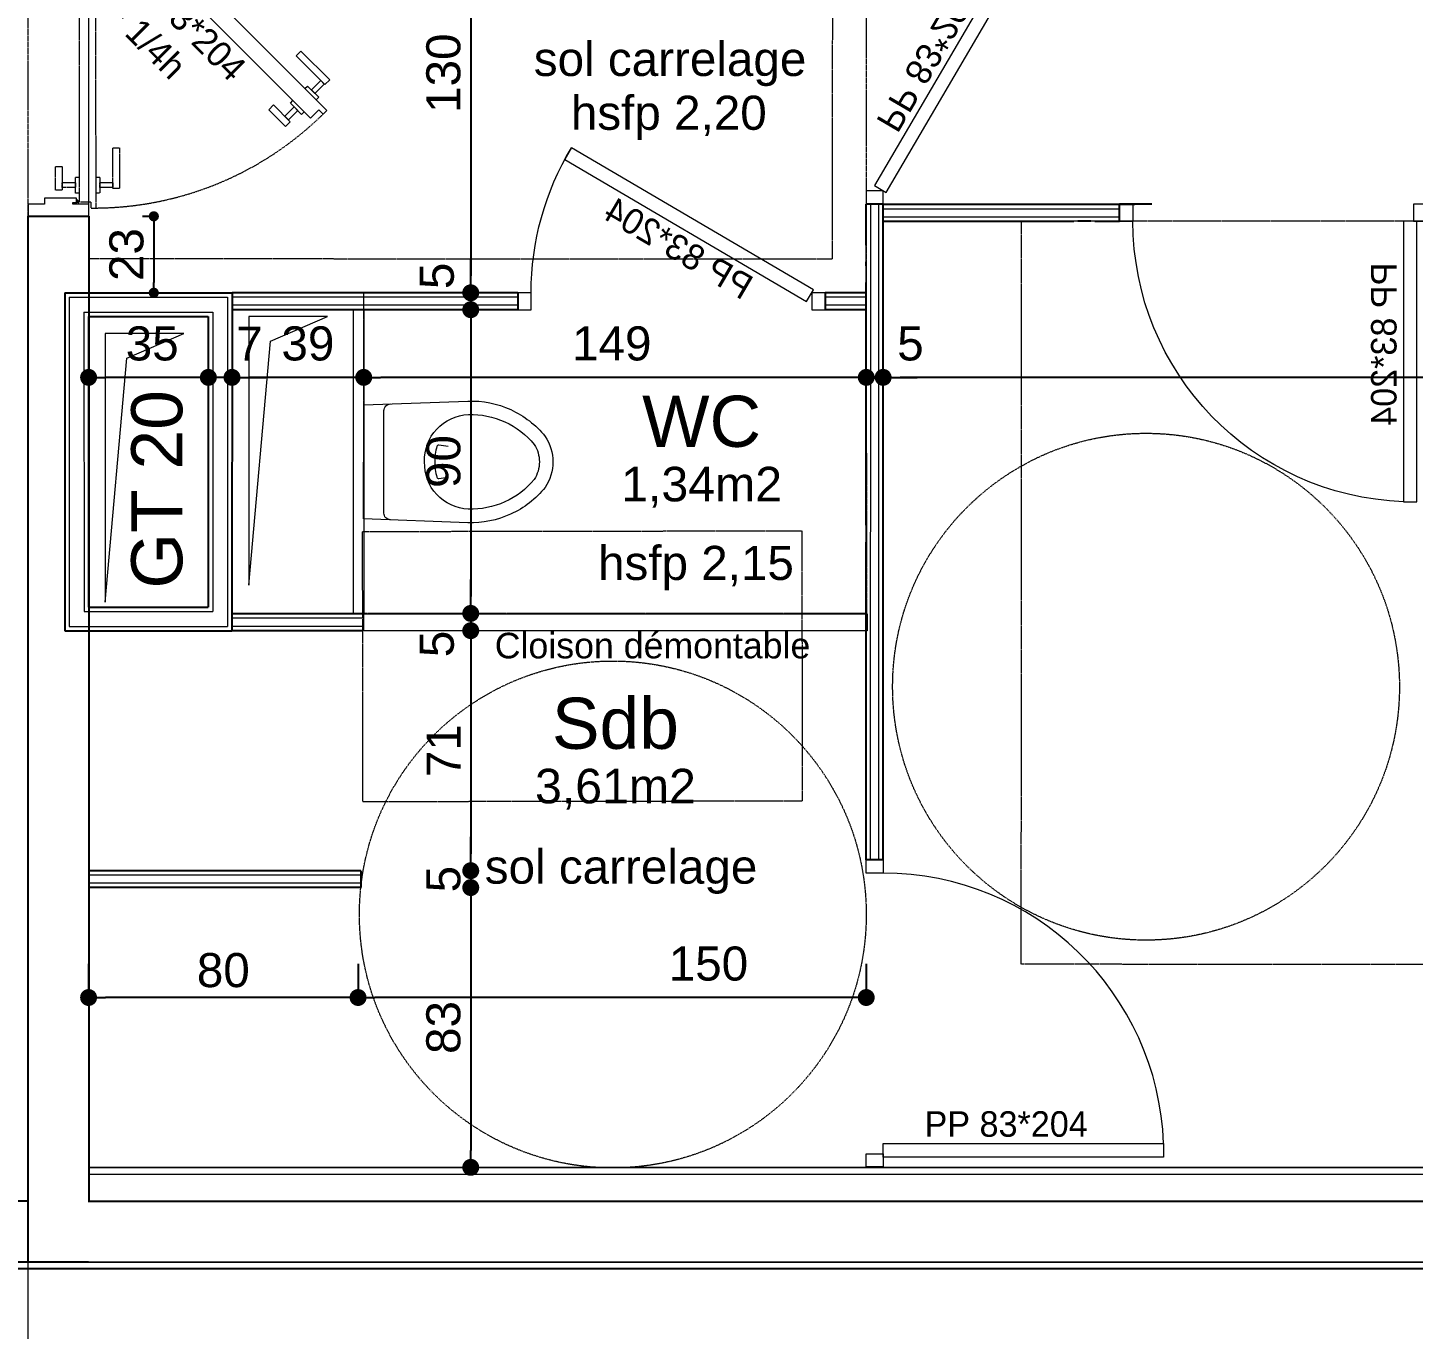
# Model space of a CAD drawing. Header units: centimetres. Extents: x 16433 to 114398, y -50094 to -12305.
# Drawn here: x 31915.9 to 32326, y -31015.3 to -30630.2 of the extents above; entities that cross this region are included whole.
import ezdxf

# ---------------------------------------------------------------- set-up
doc = ezdxf.new("R2010")
doc.units = ezdxf.units.CM
doc.header["$LTSCALE"] = 0.5
for name, pattern in [('Style de ligne -1', [0.41664, 0.20828, -0.20836]), ('Style de ligne -16', [0.192476, 0.123031, -0.069444]), ('Style de ligne -5', [0.20828, 0.069425, -0.138855])]:
    doc.linetypes.add(name, pattern=pattern)
doc.layers.get('0').update_dxf_attribs({"linetype": 'CONTINUOUS'})
doc.layers.get('DEFPOINTS').update_dxf_attribs({"linetype": 'CONTINUOUS'})
doc.layers.add('3-BAT C-Niveau -2', color=7, linetype='CONTINUOUS')
doc.styles.add('Futura Book', font='')
doc.styles.add('Helvetica', font='')
doc.styles.get('Futura Book').set_extended_font_data('Futura Book')
doc.styles.get('Helvetica').set_extended_font_data('Helvetica')
doc.dimstyles.new('IS', dxfattribs={"dimtxt": 10.08724, "dimasz": 5.007446, "dimexe": 2, "dimexo": 10, "dimgap": 3, "dimtad": 1, "dimdec": 1, "dimtxsty": 'Helvetica', "dimblk": 'DOT', "dimblk1": 'DOT', "dimblk2": 'DOT', "dimcen": 0, "dimdle": 10, "dimazin": 0, "dimtfac": 0.8, "dimtdec": 1, "dimtix": 1, "dimtmove": 0, "dimatfit": 0, "dimldrblk": 'VW_FILLEDARROW-1', "dimfxl": 10, "dimfxlon": 1, "dimfrac": 2, "dimtolj": 1, "dimarcsym": 0})
doc.dimstyles.new('IS cotation 1_20ème', dxfattribs={"dimtxt": 10.08724, "dimasz": 3.007568, "dimexe": 1, "dimexo": 15.875, "dimgap": 3, "dimtad": 1, "dimdec": 1, "dimtxsty": 'Helvetica', "dimblk": 'DOT', "dimblk1": 'DOT', "dimblk2": 'DOT', "dimcen": 0, "dimdle": 10, "dimazin": 0, "dimtfac": 1, "dimtdec": 1, "dimtix": 1, "dimtmove": 0, "dimatfit": 0, "dimldrblk": 'VW_FILLEDARROW', "dimfxl": 10, "dimfxlon": 1, "dimfrac": 2, "dimtolj": 1, "dimarcsym": 0})

# ---------------------------------------------------------------- blocks, each defined once
blk = doc.blocks.new('PORTE 83_204')
at = {"color": 7, "linetype": 'Continuous', "lineweight": 13, "flags": 128}
for points in [[(38.5, 2.5), (38.5, 85.5), (42.5, 85.5), (42.5, 2.5)], [(-45.5, 2.5), (-41.5, 2.5), (-41.5, -2.5), (-45.5, -2.5)], [(41.5, 2.5), (45.5, 2.5), (45.5, -2.5), (41.5, -2.5)]]:
    blk.add_lwpolyline(points, close=True, dxfattribs=at)
at = {"color": 7, "linetype": 'Continuous', "lineweight": 5}
blk.add_arc((41.5, 2.5), 83.05, 92.0697, 180, dxfattribs=at)
at = {"color": 7, "insert": (28.91, 14.76), "char_height": 7.55165, "width": 66.7422, "attachment_point": 1, "rotation": 90, "line_spacing_factor": 0.962448, "style": 'Futura Book'}
blk.add_mtext('\\pt10.172,20.344,30.516,40.688,50.86,61.032,71.205,81.407,91.526,101.72,111.92,122.03,132.23,142.42,152.62,162.74,172.93,183.13,193.25,203.44,213.64,223.76;PP 83*204', dxfattribs=at)
blk = doc.blocks.new('PORTE 83_204 SEMI OUVERTE')
at = {"color": 7, "linetype": 'Continuous', "lineweight": 13, "flags": 128}
for points in [[(-42.01, 3.36), (29.59, 45.36), (31.61, 41.91), (-39.98, -0.09)], [(-45.5, 2.5), (-41.5, 2.5), (-41.5, -2.5), (-45.5, -2.5)], [(41.5, 2.5), (45.5, 2.5), (45.5, -2.5), (41.5, -2.5)]]:
    blk.add_lwpolyline(points, close=True, dxfattribs=at)
at = {"color": 7, "linetype": 'Continuous', "lineweight": 5}
blk.add_arc((-41.5, 2.5), 83.05, 0, 31.0831, dxfattribs=at)
at = {"color": 7, "insert": (-24.83, 6.74), "char_height": 7.55165, "width": 66.7422, "attachment_point": 1, "rotation": 30.3925, "line_spacing_factor": 0.962448, "style": 'Futura Book'}
blk.add_mtext('\\pt10.172,20.344,30.516,40.688,50.86,61.032,71.205,81.407,91.526,101.72,111.92,122.03,132.23,142.42,152.62,162.74,172.93,183.13,193.25,203.44,213.64,223.76;PP 83*204', dxfattribs=at)
blk = doc.blocks.new('Sol carrelage')
at = {"color": 7, "insert": (0, -0.78), "char_height": 10.0872, "width": 104.0427, "attachment_point": 2, "line_spacing_factor": 0.834288, "style": 'Helvetica'}
blk.add_mtext('\\pt41.872,83.623;sol carrelage', dxfattribs=at)
blk = doc.blocks.new('hsfp 2.15')
at = {"color": 7, "insert": (0, -0.78), "char_height": 10.0872, "attachment_point": 2, "line_spacing_factor": 0.834288, "style": 'Helvetica'}
blk.add_mtext('\\pt41.872;hsfp 2,15', dxfattribs=at)
blk = doc.blocks.new('hsfp 2.20')
at = {"color": 7, "insert": (0, -0.78), "char_height": 10.0872, "attachment_point": 2, "line_spacing_factor": 0.834288, "style": 'Helvetica'}
blk.add_mtext('\\pt41.872;hsfp 2,20', dxfattribs=at)
blk = doc.blocks.new('Groupe-52-1')
at = {"color": 7, "linetype": 'Continuous', "lineweight": 25}
for p, q in [((15276.08, -46666.37), (15177.83, -46684.98)), ((15276.08, -46666.37), (15285.29, -46715.01)), ((15270.5, -46674.55), (15186.01, -46690.55)), ((15270.5, -46674.55), (15277.11, -46709.43)), ((15177.83, -46684.98), (15187.04, -46733.61)), ((15186.01, -46690.55), (15192.61, -46725.43)), ((15119.46, -46785.24), (15104.44, -46705.92)), ((15124.37, -46784.31), (15109.35, -46704.99)), ((15277.11, -46709.43), (15192.61, -46725.43)), ((15285.29, -46715.01), (15187.04, -46733.61)), ((15285.29, -46715.01), (15280.38, -46715.94)), ((15296.11, -46799.04), (15280.38, -46715.94)), ((15301.03, -46798.11), (15285.29, -46715.01)), ((15194.23, -46771.63), (15187.04, -46733.61)), ((15199.15, -46770.7), (15191.95, -46732.68)), ((15124.37, -46784.31), (15119.46, -46785.24)), ((15301.03, -46798.11), (15296.11, -46799.04)), ((15317.96, -46887.52), (15313.05, -46888.45)), ((15315.31, -46900.37), (15313.05, -46888.45)), ((15320.22, -46899.44), (15317.96, -46887.52)), ((15334.09, -46896.82), (15345.98, -46894.57)), ((15346.91, -46899.48), (15345.98, -46894.57)), ((15156.31, -46935.58), (15346.91, -46899.48)), ((15252.67, -46912.24), (15323.17, -46898.89)), ((15328.08, -46897.96), (15329.18, -46897.75)), ((15341.97, -46900.41), (15346.88, -46899.48)), ((15346.88, -46899.48), (15360.74, -46972.71)), ((15341.97, -46900.41), (15352.46, -46955.86)), ((15155.38, -46930.66), (15247.76, -46913.17)), ((15156.31, -46935.58), (15155.38, -46930.66)), ((15065.88, -46947.61), (15065.97, -46947.59)), ((15066.9, -46952.51), (15065.97, -46947.59)), ((15066.81, -46952.52), (15066.9, -46952.51)), ((15353.4, -46960.77), (15352.69, -46957.05)), ((15353.62, -46961.96), (15354.99, -46969.17)), ((15354.99, -46969.17), (15359.9, -46968.24)), ((15361.67, -46977.62), (15359.9, -46968.24))]:
    blk.add_line(p, q, dxfattribs=at)
at = {"color": 7, "linetype": 'Continuous', "lineweight": 5}
for p, q in [((15275.04, -46667.89), (15179.34, -46686.01)), ((15275.04, -46667.89), (15179.34, -46686.01)), ((15275.04, -46667.89), (15283.77, -46713.97)), ((15275.04, -46667.89), (15283.77, -46713.97)), ((15276.08, -46666.37), (15285.29, -46715.01)), ((15271.54, -46673.03), (15184.49, -46689.52)), ((15271.54, -46673.03), (15184.49, -46689.52)), ((15271.54, -46673.03), (15278.63, -46710.47)), ((15271.54, -46673.03), (15278.63, -46710.47)), ((15270.5, -46674.55), (15186.01, -46690.55)), ((15179.34, -46686.01), (15188.07, -46732.1)), ((15179.34, -46686.01), (15188.07, -46732.1)), ((15184.49, -46689.52), (15191.58, -46726.95)), ((15184.49, -46689.52), (15191.58, -46726.95)), ((15186.01, -46690.55), (15192.61, -46725.43)), ((15119.46, -46785.24), (15104.44, -46705.92)), ((15120.74, -46784.99), (15105.72, -46705.68)), ((15120.74, -46784.99), (15105.72, -46705.68)), ((15123.1, -46784.55), (15108.08, -46705.23)), ((15123.1, -46784.55), (15108.08, -46705.23)), ((15278.63, -46710.47), (15191.58, -46726.95)), ((15278.63, -46710.47), (15191.58, -46726.95)), ((15283.77, -46713.97), (15188.07, -46732.1)), ((15283.77, -46713.97), (15188.07, -46732.1)), ((15285.29, -46715.01), (15187.04, -46733.61)), ((15296.11, -46799.04), (15280.38, -46715.94)), ((15297.39, -46798.8), (15281.65, -46715.7)), ((15297.39, -46798.8), (15281.65, -46715.7)), ((15299.75, -46798.35), (15284.01, -46715.25)), ((15299.75, -46798.35), (15284.01, -46715.25)), ((15194.23, -46771.63), (15187.04, -46733.61)), ((15195.51, -46771.38), (15188.31, -46733.37)), ((15195.51, -46771.38), (15188.31, -46733.37)), ((15197.87, -46770.94), (15190.67, -46732.93)), ((15197.87, -46770.94), (15190.67, -46732.93)), ((15315.31, -46900.37), (15313.05, -46888.45)), ((15316.58, -46900.13), (15314.32, -46888.21)), ((15316.58, -46900.13), (15314.32, -46888.21)), ((15318.94, -46899.69), (15316.68, -46887.76)), ((15318.94, -46899.69), (15316.68, -46887.76)), ((15155.38, -46930.66), (15345.98, -46894.57)), ((15155.62, -46931.94), (15346.23, -46895.85)), ((15155.62, -46931.94), (15346.23, -46895.85)), ((15156.07, -46934.3), (15346.67, -46898.2)), ((15156.07, -46934.3), (15346.67, -46898.2)), ((15346.88, -46899.48), (15359.9, -46968.24)), ((15343.24, -46900.17), (15356.26, -46968.93)), ((15343.24, -46900.17), (15356.26, -46968.93)), ((15345.6, -46899.73), (15358.62, -46968.48)), ((15345.6, -46899.73), (15358.62, -46968.48)), ((15065.88, -46947.61), (15065.97, -46947.59)), ((15066.12, -46948.89), (15066.21, -46948.87)), ((15066.12, -46948.89), (15066.21, -46948.87)), ((15066.56, -46951.25), (15066.66, -46951.23)), ((15066.56, -46951.25), (15066.66, -46951.23))]:
    blk.add_line(p, q, dxfattribs=at)
at = {"color": 251, "linetype": 'Style de ligne -1', "lineweight": 5, "true_color": 0x616161, "flags": 128}
blk.add_lwpolyline([(15292.54, -46753.32), (15277.4, -46673.36), (15410.01, -46648.24), (15422.07, -46711.9), (15487.93, -46699.43), (15518.68, -46861.74), (15227.02, -46917.14), (15199.36, -46771.13)], close=True, dxfattribs=at)
at = {"color": 7, "linetype": 'Style de ligne -5', "lineweight": 13, "flags": 128}
for points in [[(15446.01, -46865.43), (15328.1, -46887.7), (15287.27, -46671.52), (15405.18, -46649.25)], [(15144.51, -46781.13), (15223.09, -46766.12), (15247.48, -46893.81), (15168.9, -46908.82)], [(15155.8, -47099.41), (15133.53, -46981.49), (15349.7, -46940.66), (15371.98, -47058.57)]]:
    blk.add_lwpolyline(points, close=True, dxfattribs=at)
at = {"color": 7, "linetype": 'Continuous', "lineweight": 13, "flags": 128}
for points in [[(15270.85, -46703.26), (15266.52, -46680.39), (15188.41, -46695.19), (15260.53, -46687.99)], [(15283.67, -46744.09), (15279.34, -46721.22), (15201.23, -46736.01), (15273.35, -46728.82)], [(15198.65, -46768.06), (15287.08, -46751.31), (15287.63, -46754.26), (15199.21, -46771)]]:
    blk.add_lwpolyline(points, close=True, dxfattribs=at)
at = {"color": 7, "linetype": 'Continuous', "lineweight": 18, "flags": 128}
for points in [[(15226.84, -46765.73), (15259.96, -46759.47), (15266.81, -46789.55, -0.116334), (15266.68, -46802.48, -0.116144), (15260.79, -46813.98, -0.147727), (15253.79, -46817.63, -0.147725), (15245.97, -46816.79), (15245.96, -46816.79, -0.11673), (15236.28, -46808.22, -0.115952), (15231.43, -46796.24)], [(15246.75, -46780.33), (15246.76, -46780.32, -0.197992), (15256.91, -46782.05, -0.198081), (15262.9, -46790.44, -0.114919), (15262.8, -46801.43), (15262.8, -46801.44, -0.115526), (15257.86, -46811.25, -0.142778), (15253.05, -46813.7, -0.142778), (15247.68, -46813.17, -0.114832), (15239.51, -46805.85), (15239.5, -46805.84, -0.115368), (15235.41, -46795.64, -0.198081), (15237.92, -46785.64, -0.198023), (15246.75, -46780.33)]]:
    blk.add_lwpolyline(points, format="xyb", close=True, dxfattribs=at)
for points in [[(15228.02, -46773.58), (15228.02, -46773.57, -0.193855), (15228.36, -46772.12), (15228.37, -46772.11, -0.192143), (15229.62, -46771.31), (15259.4, -46765.68), (15259.4, -46765.68, -0.194357), (15260.87, -46765.98, -0.193855), (15261.72, -46767.2), (15261.72, -46767.21)], [(15252.47, -46786.36), (15252.38, -46783.54, 0.192032), (15252.24, -46783.21), (15252.24, -46783.21), (15252.24, -46783.21, 0.187463), (15251.92, -46783.05, 0.069687), (15247.31, -46783.27), (15247.3, -46783.27, 0.069688), (15242.93, -46784.75, 0.17618), (15242.69, -46785.01), (15242.69, -46785.01, 0.18073), (15242.68, -46785.37), (15242.68, -46785.37), (15243.62, -46788.03)]]:
    blk.add_lwpolyline(points, format="xyb", dxfattribs=at)
at = {"color": 7, "linetype": 'Continuous', "lineweight": 5, "flags": 128}
blk.add_lwpolyline([(15194.31, -46771.93), (15199.21, -46771), (15226.93, -46917.36), (15222.03, -46918.29)], close=True, dxfattribs=at)
at = {"color": 7, "linetype": 'Style de ligne -5', "lineweight": 13}
for centre in [(15125.52, -46859.98), (15221.1, -47002.49)]:
    blk.add_circle(centre, 75, dxfattribs=at)
at = {"color": 7, "xscale": -1}
for name, p, rotation in [('PORTE 83_204 SEMI OUVERTE', (15307.04, -46843.28), 280.7235947438894), ('PORTE 83_204 SEMI OUVERTE', (15391.15, -46888.56), 190.7230456954518), ('PORTE 83_204', (15365.91, -47013.41), 100.7235947439069)]:
    blk.add_blockref(name, p, dxfattribs=dict(at, rotation=rotation))
at = {"color": 7}
for name, p, rotation in [('Sol carrelage', (15383.13, -46828.44), 280.7235947438887), ('hsfp 2.20', (15367.41, -46831.03), 280.7235947438887), ('Sol carrelage', (15145.6, -46858.65), 280.7235947438887), ('hsfp 2.15', (15238.03, -46863.71), 280.7235947438887), ('PORTE 83_204', (15111.14, -46941.58), 190.7230456954518)]:
    blk.add_blockref(name, p, dxfattribs=dict(at, rotation=rotation))
at = {"color": 7, "insert": (15209.6, -46856.02), "char_height": 7.5654, "width": 115.1386, "attachment_point": 2, "rotation": 280.7236, "line_spacing_factor": 0.834288, "style": 'Helvetica'}
blk.add_mtext('\\pt38.084,75.957,113.94;Cloison démontable', dxfattribs=at)
at = {"color": 7, "char_height": 15.1309, "attachment_point": 2, "rotation": 280.7236, "line_spacing_factor": 0.834288, "style": 'Helvetica'}
for s, insert in [('\\pt38.084;Sdb\\P{\\H0.6752x;3,61m2}\\P', (15188.69, -46848.8)), ('\\pt38.084;WC\\P{\\H0.6752x;1,34m2}\\P', (15281.23, -46857.23))]:
    blk.add_mtext(s, dxfattribs=dict(at, insert=insert))
blk = doc.blocks.new('PORTES 93_204')
at = {"color": 7, "linetype": 'Continuous', "lineweight": 18}
blk.add_line((10.41, 11.34), (6.87, 14.87), dxfattribs=at)
at = {"color": 7, "linetype": 'Continuous', "lineweight": 5}
blk.add_line((3.44, 8.68), (3.44, 9.56), dxfattribs=at)
at = {"color": 8, "linetype": 'Style de ligne -16', "lineweight": 18, "true_color": 0x808080}
blk.add_line((9.01, 6.14), (9.01, 11.14), dxfattribs=at)
at = {"color": 7, "linetype": 'Continuous', "lineweight": 13, "flags": 128}
for points in [[(3.82, 11.82), (4.88, 10.76), (6.14, 12.01), (8.61, 9.54), (73.71, 74.64), (71.24, 77.12), (72.5, 78.38), (71.44, 79.44)], [(2.24, -8.95), (2.24, 9.05), (5.8, 9.05), (5.8, 4.24), (6.3, 4.24), (6.3, 5.35), (7.6, 5.35), (7.6, -4.15), (5.8, -4.15), (5.8, -8.95)], [(102.76, 9.05), (99.2, 9.05), (99.2, 4.24), (98.7, 4.24), (98.7, 5.35), (97.4, 5.35), (97.4, -4.15), (99.2, -4.15), (99.2, -8.95), (102.76, -8.95)]]:
    blk.add_lwpolyline(points, close=True, dxfattribs=at)
at = {"color": 7, "linetype": 'Continuous', "lineweight": 18, "flags": 128}
for points in [[(62.4, 80.3), (63.81, 78.88), (55.33, 70.4), (53.91, 71.81)], [(63.64, 78.71), (66.4, 75.94), (65.34, 74.88), (62.58, 77.65)], [(67.54, 77.07), (68.3, 76.3), (64.98, 72.98), (64.21, 73.75)], [(69.29, 68.68), (68.52, 69.44), (71.84, 72.77), (72.61, 72)], [(73.18, 67.04), (70.42, 69.81), (71.48, 70.87), (74.24, 68.1)], [(71.24, 62.27), (69.82, 63.68), (74.77, 68.63), (76.19, 67.22)], [(6.62, 11.53), (7.29, 12.2), (8.6, 10.88), (7.94, 10.22)], [(5.88, 4.34), (5.88, 5.84), (6.02, 5.98), (6.7, 5.98), (7.12, 5.56), (7.12, 5.44), (6.2, 5.44), (6.2, 4.34)], [(99.12, 4.34), (99.12, 5.84), (98.98, 5.98), (98.3, 5.98), (97.88, 5.56), (97.88, 5.44), (98.8, 5.44), (98.8, 4.34)]]:
    blk.add_lwpolyline(points, close=True, dxfattribs=at)
at = {"color": 8, "linetype": 'Style de ligne -16', "lineweight": 18, "true_color": 0x808080, "flags": 128}
for points in [[(82.53, 16.14), (82.53, 18.14), (94.53, 18.14), (94.53, 16.14)], [(92.78, 12.23), (92.78, 16.14), (94.28, 16.14), (94.28, 12.23)], [(4.69, 11.14), (4.69, 9.64), (6.47, 9.64), (6.47, 6.14), (98.53, 6.14), (98.53, 9.64), (100.31, 9.64), (100.31, 11.14)], [(6.47, 8.96), (7.41, 8.96), (7.41, 7.1), (6.47, 7.1)], [(91.18, 11.14), (91.18, 12.23), (95.88, 12.23), (95.88, 11.14)], [(91.18, 5.05), (91.18, 6.14), (95.88, 6.14), (95.88, 5.05)], [(92.78, 1.14), (92.78, 5.05), (94.28, 5.05), (94.28, 1.14)], [(88.03, -0.86), (88.03, 1.14), (95.03, 1.14), (95.03, -0.86)]]:
    blk.add_lwpolyline(points, close=True, dxfattribs=at)
at = {"color": 7, "linetype": 'Continuous', "lineweight": 5, "flags": 128}
for points in [[(2.73, 9.05), (4.75, 9.05), (4.75, 8.68), (2.73, 8.68)], [(2.87, 8.68), (3.44, 8.68), (3.44, 6.99), (2.87, 6.99)], [(3.44, 8.68), (4.01, 8.68), (4.01, 6.99), (3.44, 6.99)]]:
    blk.add_lwpolyline(points, close=True, dxfattribs=at)
for points in [[(3.07, 9.05), (3.07, 9.85, 0.143165), (3.44, 9.74, 0.143165), (3.81, 9.85), (3.81, 9.05)], [(4.58, 11.05), (4.11, 10.58, 0.143165), (3.92, 10.92, 0.143165), (3.58, 11.1), (4.06, 11.58)], [(4.69, 10.06), (4.02, 10.06, 0.143165), (4.13, 10.43, 0.143165), (4.02, 10.8), (4.69, 10.8)]]:
    blk.add_lwpolyline(points, format="xyb", close=True, dxfattribs=at)
at = {"color": 8, "linetype": 'Style de ligne -16', "lineweight": 18, "true_color": 0x808080, "flags": 128}
blk.add_lwpolyline([(6.19, 9.08), (5.61, 9.26), (4.75, 9.26), (4.75, 9.54), (5.55, 9.54), (6.23, 9.2), (6.19, 9.08)], dxfattribs=at)
at = {"color": 7, "linetype": 'Continuous', "lineweight": 18, "flags": 128}
blk.add_lwpolyline([(6.34, 11.42), (5.8, 11.14), (5.19, 10.53), (4.99, 10.73), (5.56, 11.3), (6.28, 11.53), (6.34, 11.42)], dxfattribs=at)
at = {"color": 7, "linetype": 'Continuous', "lineweight": 5}
for radius in [0.689, 0.429]:
    blk.add_circle((3.44, 10.43), radius, dxfattribs=at)
at = {"color": 8, "linetype": 'Style de ligne -16', "lineweight": 18, "true_color": 0x808080}
blk.add_arc((3.44, 10.43), 96.88, 0.4199, 44.5328, dxfattribs=at)
at = {"color": 7, "insert": (23.88, 22.06), "char_height": 7.5516, "width": 66.7422, "attachment_point": 1, "rotation": 45, "line_spacing_factor": 0.962448, "style": 'Futura Book'}
blk.add_mtext('\\pt26.348,53.073;PP 93*204\\PPF 1/4h\\P', dxfattribs=at)
blk = doc.blocks.new('_DOT')
at = {"color": 0, "linetype": 'ByBlock', "lineweight": -2}
blk.add_line((-0.5, 0), (-1, 0), dxfattribs=at)
at = {"color": 0, "linetype": 'ByBlock', "const_width": 0.5}
blk.add_lwpolyline([(-0.25, 0, 1), (0.25, 0, 1)], format="xyb", close=True, dxfattribs=at)
blk = doc.blocks.new('*D2642')
at = {"layer": '3-BAT C-Niveau -2', "color": 0, "linetype": 'Continuous', "lineweight": -2, "transparency": 16777216}
blk.add_line((32047.04, -30889.63), (32047.04, -30962.41), dxfattribs=at)
at = {"layer": 'DEFPOINTS', "color": 0, "linetype": 'Continuous', "transparency": 16777216}
for p in [(32010.22, -30884.62), (32013.95, -30967.41), (32047.04, -30967.41)]:
    blk.add_point(p, dxfattribs=at)
at = {"layer": '3-BAT C-Niveau -2', "color": 0, "linetype": 'Continuous', "lineweight": -2, "transparency": 16777216, "xscale": 5.007446289062499, "yscale": 5.007446289062499, "zscale": 5.007446289062499}
for p, rotation in [((32047.04, -30884.62), 90), ((32047.04, -30967.41), 270)]:
    blk.add_blockref('_DOT', p, dxfattribs=dict(at, rotation=rotation))
at = {"layer": '3-BAT C-Niveau -2', "color": 0, "linetype": 'Continuous', "lineweight": 5, "transparency": 16777216, "insert": (32038.99, -30926.02), "char_height": 10.087, "attachment_point": 5, "rotation": 90, "style": 'Helvetica'}
blk.add_mtext('\\A1;83', dxfattribs=at)
blk = doc.blocks.new('VW_FILLEDARROW-1')
at = {"color": 0, "linetype": 'Continuous', "lineweight": 5, "flags": 128}
blk.add_lwpolyline([(-1.997, 0.535), (0, 0), (-1.997, -0.535)], close=True, dxfattribs=at)
blk = doc.blocks.new('*D2643')
at = {"layer": '3-BAT C-Niveau -2', "color": 0, "linetype": 'Continuous', "lineweight": -2, "transparency": 16777216}
for p, q in [((32047.04, -30874.62), (32047.04, -30869.61)), ((32047.04, -30879.62), (32047.04, -30884.62)), ((32047.04, -30889.63), (32047.04, -30894.64))]:
    blk.add_line(p, q, dxfattribs=at)
at = {"layer": 'DEFPOINTS', "color": 0, "linetype": 'Continuous', "transparency": 16777216}
for p in [(32011.22, -30879.62), (32010.22, -30884.62), (32047.04, -30884.62)]:
    blk.add_point(p, dxfattribs=at)
at = {"layer": '3-BAT C-Niveau -2', "color": 0, "linetype": 'Continuous', "lineweight": -2, "transparency": 16777216, "xscale": 5.007446289062499, "yscale": 5.007446289062499, "zscale": 5.007446289062499}
for p, rotation in [((32047.04, -30879.62), 270), ((32047.04, -30884.62), 90)]:
    blk.add_blockref('_DOT', p, dxfattribs=dict(at, rotation=rotation))
at = {"layer": '3-BAT C-Niveau -2', "color": 0, "linetype": 'Continuous', "lineweight": 5, "transparency": 16777216, "insert": (32038.99, -30882.12), "char_height": 10.087, "attachment_point": 5, "rotation": 90, "style": 'Helvetica'}
blk.add_mtext('\\A1;5', dxfattribs=at)
blk = doc.blocks.new('*D2644')
at = {"layer": '3-BAT C-Niveau -2', "color": 0, "linetype": 'Continuous', "lineweight": -2, "transparency": 16777216}
blk.add_line((32047.04, -30813.61), (32047.04, -30874.62), dxfattribs=at)
at = {"layer": 'DEFPOINTS', "color": 0, "linetype": 'Continuous', "transparency": 16777216}
for p in [(32062.39, -30808.6), (32011.22, -30879.62), (32047.04, -30879.62)]:
    blk.add_point(p, dxfattribs=at)
at = {"layer": '3-BAT C-Niveau -2', "color": 0, "linetype": 'Continuous', "lineweight": -2, "transparency": 16777216, "xscale": 5.007446289062499, "yscale": 5.007446289062499, "zscale": 5.007446289062499}
for p, rotation in [((32047.04, -30808.6), 90), ((32047.04, -30879.62), 270)]:
    blk.add_blockref('_DOT', p, dxfattribs=dict(at, rotation=rotation))
at = {"layer": '3-BAT C-Niveau -2', "color": 0, "linetype": 'Continuous', "lineweight": 5, "transparency": 16777216, "insert": (32038.99, -30844.11), "char_height": 10.087, "attachment_point": 5, "rotation": 90, "style": 'Helvetica'}
blk.add_mtext('\\A1;71', dxfattribs=at)
blk = doc.blocks.new('*D2645')
at = {"layer": '3-BAT C-Niveau -2', "color": 0, "linetype": 'Continuous', "lineweight": -2, "transparency": 16777216}
for p, q in [((32047.04, -30798.49), (32047.04, -30793.48)), ((32047.04, -30803.49), (32047.04, -30808.6)), ((32047.04, -30813.61), (32047.04, -30818.62))]:
    blk.add_line(p, q, dxfattribs=at)
at = {"layer": 'DEFPOINTS', "color": 0, "linetype": 'Continuous', "transparency": 16777216}
for p in [(32061.88, -30803.49), (32047.04, -30808.6), (32062.39, -30808.6)]:
    blk.add_point(p, dxfattribs=at)
at = {"layer": '3-BAT C-Niveau -2', "color": 0, "linetype": 'Continuous', "lineweight": -2, "transparency": 16777216, "xscale": 5.007446289062499, "yscale": 5.007446289062499, "zscale": 5.007446289062499}
for p, rotation in [((32047.04, -30803.49), 270), ((32047.04, -30808.6), 90)]:
    blk.add_blockref('_DOT', p, dxfattribs=dict(at, rotation=rotation))
at = {"layer": '3-BAT C-Niveau -2', "color": 0, "linetype": 'Continuous', "lineweight": 5, "transparency": 16777216, "insert": (32037.05, -30812.53), "char_height": 10.087, "attachment_point": 5, "rotation": 90, "style": 'Helvetica'}
blk.add_mtext('\\A1;5', dxfattribs=at)
blk = doc.blocks.new('*D2646')
at = {"layer": '3-BAT C-Niveau -2', "color": 0, "linetype": 'Continuous', "lineweight": -2, "transparency": 16777216}
blk.add_line((32047.04, -30718.63), (32047.04, -30798.49), dxfattribs=at)
at = {"layer": 'DEFPOINTS', "color": 0, "linetype": 'Continuous', "transparency": 16777216}
for p in [(32034.66, -30713.62), (32047.04, -30803.49), (32061.88, -30803.49)]:
    blk.add_point(p, dxfattribs=at)
at = {"layer": '3-BAT C-Niveau -2', "color": 0, "linetype": 'Continuous', "lineweight": -2, "transparency": 16777216, "xscale": 5.007446289062499, "yscale": 5.007446289062499, "zscale": 5.007446289062499}
for p, rotation in [((32047.04, -30713.62), 90), ((32047.04, -30803.49), 270)]:
    blk.add_blockref('_DOT', p, dxfattribs=dict(at, rotation=rotation))
at = {"layer": '3-BAT C-Niveau -2', "color": 0, "linetype": 'Continuous', "lineweight": 5, "transparency": 16777216, "insert": (32038.99, -30758.56), "char_height": 10.087, "attachment_point": 5, "rotation": 90, "style": 'Helvetica'}
blk.add_mtext('\\A1;90', dxfattribs=at)
blk = doc.blocks.new('*D2647')
at = {"layer": '3-BAT C-Niveau -2', "color": 0, "linetype": 'Continuous', "lineweight": -2, "transparency": 16777216}
for p, q in [((32047.04, -30703.62), (32047.04, -30698.61)), ((32047.04, -30708.62), (32047.04, -30713.62)), ((32047.04, -30718.63), (32047.04, -30723.64))]:
    blk.add_line(p, q, dxfattribs=at)
at = {"layer": 'DEFPOINTS', "color": 0, "linetype": 'Continuous', "transparency": 16777216}
for p in [(32036.66, -30708.62), (32034.66, -30713.62), (32047.04, -30713.62)]:
    blk.add_point(p, dxfattribs=at)
at = {"layer": '3-BAT C-Niveau -2', "color": 0, "linetype": 'Continuous', "lineweight": -2, "transparency": 16777216, "xscale": 5.007446289062499, "yscale": 5.007446289062499, "zscale": 5.007446289062499}
for p, rotation in [((32047.04, -30708.62), 270), ((32047.04, -30713.62), 90)]:
    blk.add_blockref('_DOT', p, dxfattribs=dict(at, rotation=rotation))
at = {"layer": '3-BAT C-Niveau -2', "color": 0, "linetype": 'Continuous', "lineweight": 5, "transparency": 16777216, "insert": (32037.05, -30703.62), "char_height": 10.087, "attachment_point": 5, "rotation": 90, "style": 'Helvetica'}
blk.add_mtext('\\A1;5', dxfattribs=at)
blk = doc.blocks.new('*D2648')
at = {"layer": '3-BAT C-Niveau -2', "color": 0, "linetype": 'Continuous', "lineweight": -2, "transparency": 16777216}
blk.add_line((32047.04, -30583.66), (32047.04, -30703.62), dxfattribs=at)
at = {"layer": 'DEFPOINTS', "color": 0, "linetype": 'Continuous', "transparency": 16777216}
for p in [(32072.66, -30578.66), (32036.66, -30708.62), (32047.04, -30708.62)]:
    blk.add_point(p, dxfattribs=at)
at = {"layer": '3-BAT C-Niveau -2', "color": 0, "linetype": 'Continuous', "lineweight": -2, "transparency": 16777216, "xscale": 5.007446289062499, "yscale": 5.007446289062499, "zscale": 5.007446289062499}
for p, rotation in [((32047.04, -30578.66), 90), ((32047.04, -30708.62), 270)]:
    blk.add_blockref('_DOT', p, dxfattribs=dict(at, rotation=rotation))
at = {"layer": '3-BAT C-Niveau -2', "color": 0, "linetype": 'Continuous', "lineweight": 5, "transparency": 16777216, "insert": (32038.99, -30643.64), "char_height": 10.087, "attachment_point": 5, "rotation": 90, "style": 'Helvetica'}
blk.add_mtext('\\A1;130', dxfattribs=at)
blk = doc.blocks.new('*D2653')
at = {"layer": '3-BAT C-Niveau -2', "color": 0, "linetype": 'Continuous', "lineweight": -2, "transparency": 16777216}
blk.add_line((31964.37, -30733.65), (31938.94, -30733.65), dxfattribs=at)
at = {"layer": 'DEFPOINTS', "color": 0, "linetype": 'Continuous', "transparency": 16777216}
for p in [(31969.38, -30724.65), (31933.94, -30728.14), (31933.94, -30733.65)]:
    blk.add_point(p, dxfattribs=at)
at = {"layer": '3-BAT C-Niveau -2', "color": 0, "linetype": 'Continuous', "lineweight": -2, "transparency": 16777216, "xscale": 5.007446289062499, "yscale": 5.007446289062499, "zscale": 5.007446289062499, "rotation": 180}
blk.add_blockref('_DOT', (31933.94, -30733.65), dxfattribs=at)
at = {"layer": '3-BAT C-Niveau -2', "color": 0, "linetype": 'Continuous', "lineweight": -2, "transparency": 16777216, "xscale": 5.007446289062499, "yscale": 5.007446289062499, "zscale": 5.007446289062499}
blk.add_blockref('_DOT', (31969.38, -30733.65), dxfattribs=at)
at = {"layer": '3-BAT C-Niveau -2', "color": 0, "linetype": 'Continuous', "lineweight": 5, "transparency": 16777216, "insert": (31952.76, -30723.67), "char_height": 10.087, "attachment_point": 5, "style": 'Helvetica'}
blk.add_mtext('\\A1;35', dxfattribs=at)
blk = doc.blocks.new('*D2654')
at = {"layer": '3-BAT C-Niveau -2', "color": 0, "linetype": 'Continuous', "lineweight": -2, "transparency": 16777216}
for p, q in [((31964.37, -30733.65), (31959.36, -30733.65)), ((31976.38, -30733.65), (31969.38, -30733.65)), ((31981.39, -30733.65), (31986.39, -30733.65))]:
    blk.add_line(p, q, dxfattribs=at)
at = {"layer": 'DEFPOINTS', "color": 0, "linetype": 'Continuous', "transparency": 16777216}
for p in [(31969.38, -30724.65), (31976.38, -30728.85), (31969.38, -30733.65)]:
    blk.add_point(p, dxfattribs=at)
at = {"layer": '3-BAT C-Niveau -2', "color": 0, "linetype": 'Continuous', "lineweight": -2, "transparency": 16777216, "xscale": 5.007446289062499, "yscale": 5.007446289062499, "zscale": 5.007446289062499}
blk.add_blockref('_DOT', (31969.38, -30733.65), dxfattribs=at)
at = {"layer": '3-BAT C-Niveau -2', "color": 0, "linetype": 'Continuous', "lineweight": -2, "transparency": 16777216, "xscale": 5.007446289062499, "yscale": 5.007446289062499, "zscale": 5.007446289062499, "rotation": 180}
blk.add_blockref('_DOT', (31976.38, -30733.65), dxfattribs=at)
at = {"layer": '3-BAT C-Niveau -2', "color": 0, "linetype": 'Continuous', "lineweight": 5, "transparency": 16777216, "insert": (31981.55, -30723.67), "char_height": 10.087, "attachment_point": 5, "style": 'Helvetica'}
blk.add_mtext('\\A1;7', dxfattribs=at)
blk = doc.blocks.new('*D2655')
at = {"layer": '3-BAT C-Niveau -2', "color": 0, "linetype": 'Continuous', "lineweight": -2, "transparency": 16777216}
blk.add_line((32010.36, -30733.65), (31981.39, -30733.65), dxfattribs=at)
at = {"layer": 'DEFPOINTS', "color": 0, "linetype": 'Continuous', "transparency": 16777216}
for p in [(31976.38, -30728.85), (32015.37, -30728.09), (31976.38, -30733.65)]:
    blk.add_point(p, dxfattribs=at)
at = {"layer": '3-BAT C-Niveau -2', "color": 0, "linetype": 'Continuous', "lineweight": -2, "transparency": 16777216, "xscale": 5.007446289062499, "yscale": 5.007446289062499, "zscale": 5.007446289062499, "rotation": 180}
blk.add_blockref('_DOT', (31976.38, -30733.65), dxfattribs=at)
at = {"layer": '3-BAT C-Niveau -2', "color": 0, "linetype": 'Continuous', "lineweight": -2, "transparency": 16777216, "xscale": 5.007446289062499, "yscale": 5.007446289062499, "zscale": 5.007446289062499}
blk.add_blockref('_DOT', (32015.37, -30733.65), dxfattribs=at)
at = {"layer": '3-BAT C-Niveau -2', "color": 0, "linetype": 'Continuous', "lineweight": 5, "transparency": 16777216, "insert": (31998.85, -30723.67), "char_height": 10.087, "attachment_point": 5, "style": 'Helvetica'}
blk.add_mtext('\\A1;39', dxfattribs=at)
blk = doc.blocks.new('*D2656')
at = {"layer": '3-BAT C-Niveau -2', "color": 0, "linetype": 'Continuous', "lineweight": -2, "transparency": 16777216}
blk.add_line((32159.09, -30733.65), (32020.38, -30733.65), dxfattribs=at)
at = {"layer": 'DEFPOINTS', "color": 0, "linetype": 'Continuous', "transparency": 16777216}
for p in [(32164.09, -30720.02), (32015.37, -30728.09), (32015.37, -30733.65)]:
    blk.add_point(p, dxfattribs=at)
at = {"layer": '3-BAT C-Niveau -2', "color": 0, "linetype": 'Continuous', "lineweight": -2, "transparency": 16777216, "xscale": 5.007446289062499, "yscale": 5.007446289062499, "zscale": 5.007446289062499, "rotation": 180}
blk.add_blockref('_DOT', (32015.37, -30733.65), dxfattribs=at)
at = {"layer": '3-BAT C-Niveau -2', "color": 0, "linetype": 'Continuous', "lineweight": -2, "transparency": 16777216, "xscale": 5.007446289062499, "yscale": 5.007446289062499, "zscale": 5.007446289062499}
blk.add_blockref('_DOT', (32164.09, -30733.65), dxfattribs=at)
at = {"layer": '3-BAT C-Niveau -2', "color": 0, "linetype": 'Continuous', "lineweight": 5, "transparency": 16777216, "insert": (32088.78, -30723.67), "char_height": 10.087, "attachment_point": 5, "style": 'Helvetica'}
blk.add_mtext('\\A1;149', dxfattribs=at)
blk = doc.blocks.new('*D2657')
at = {"layer": '3-BAT C-Niveau -2', "color": 0, "linetype": 'Continuous', "lineweight": -2, "transparency": 16777216}
for p, q in [((32159.09, -30733.65), (32154.08, -30733.65)), ((32169.09, -30733.65), (32164.09, -30733.65)), ((32174.1, -30733.65), (32179.11, -30733.65))]:
    blk.add_line(p, q, dxfattribs=at)
at = {"layer": 'DEFPOINTS', "color": 0, "linetype": 'Continuous', "transparency": 16777216}
for p in [(32164.09, -30720.02), (32164.09, -30733.65), (32169.09, -30750.15)]:
    blk.add_point(p, dxfattribs=at)
at = {"layer": '3-BAT C-Niveau -2', "color": 0, "linetype": 'Continuous', "lineweight": -2, "transparency": 16777216, "xscale": 5.007446289062499, "yscale": 5.007446289062499, "zscale": 5.007446289062499}
blk.add_blockref('_DOT', (32164.09, -30733.65), dxfattribs=at)
at = {"layer": '3-BAT C-Niveau -2', "color": 0, "linetype": 'Continuous', "lineweight": -2, "transparency": 16777216, "xscale": 5.007446289062499, "yscale": 5.007446289062499, "zscale": 5.007446289062499, "rotation": 180}
blk.add_blockref('_DOT', (32169.09, -30733.65), dxfattribs=at)
at = {"layer": '3-BAT C-Niveau -2', "color": 0, "linetype": 'Continuous', "lineweight": 5, "transparency": 16777216, "insert": (32177.17, -30723.67), "char_height": 10.087, "attachment_point": 5, "style": 'Helvetica'}
blk.add_mtext('\\A1;5', dxfattribs=at)
blk = doc.blocks.new('*D2658')
at = {"layer": '3-BAT C-Niveau -2', "color": 0, "linetype": 'Continuous', "lineweight": -2, "transparency": 16777216}
blk.add_line((32590.27, -30733.65), (32174.1, -30733.65), dxfattribs=at)
at = {"layer": 'DEFPOINTS', "color": 0, "linetype": 'Continuous', "transparency": 16777216}
for p in [(32595.28, -30725.2), (32169.09, -30733.65), (32169.09, -30750.15)]:
    blk.add_point(p, dxfattribs=at)
at = {"layer": '3-BAT C-Niveau -2', "color": 0, "linetype": 'Continuous', "lineweight": -2, "transparency": 16777216, "xscale": 5.007446289062499, "yscale": 5.007446289062499, "zscale": 5.007446289062499, "rotation": 180}
blk.add_blockref('_DOT', (32169.09, -30733.65), dxfattribs=at)
at = {"layer": '3-BAT C-Niveau -2', "color": 0, "linetype": 'Continuous', "lineweight": -2, "transparency": 16777216, "xscale": 5.007446289062499, "yscale": 5.007446289062499, "zscale": 5.007446289062499}
blk.add_blockref('_DOT', (32595.28, -30733.65), dxfattribs=at)
at = {"layer": '3-BAT C-Niveau -2', "color": 0, "linetype": 'Continuous', "lineweight": 5, "transparency": 16777216, "insert": (32374.64, -30723.67), "char_height": 10.087, "attachment_point": 5, "style": 'Helvetica'}
blk.add_mtext('\\A1;426', dxfattribs=at)
blk = doc.blocks.new('*D2665')
at = {"layer": '3-BAT C-Niveau -2', "color": 0, "linetype": 'Continuous', "lineweight": -2, "transparency": 16777216}
for p, q in [((31933.94, -30907.15), (31933.94, -30919.15)), ((32013.69, -30907.15), (32013.69, -30919.15)), ((32008.68, -30917.15), (31938.95, -30917.15))]:
    blk.add_line(p, q, dxfattribs=at)
at = {"layer": 'DEFPOINTS', "color": 0, "linetype": 'Continuous', "transparency": 16777216}
for p in [(31933.94, -30813.65), (32013.69, -30876.66), (31933.94, -30917.15)]:
    blk.add_point(p, dxfattribs=at)
at = {"layer": '3-BAT C-Niveau -2', "color": 0, "linetype": 'Continuous', "lineweight": -2, "transparency": 16777216, "xscale": 5.007446289062499, "yscale": 5.007446289062499, "zscale": 5.007446289062499, "rotation": 180}
blk.add_blockref('_DOT', (31933.94, -30917.15), dxfattribs=at)
at = {"layer": '3-BAT C-Niveau -2', "color": 0, "linetype": 'Continuous', "lineweight": -2, "transparency": 16777216, "xscale": 5.007446289062499, "yscale": 5.007446289062499, "zscale": 5.007446289062499}
blk.add_blockref('_DOT', (32013.69, -30917.15), dxfattribs=at)
at = {"layer": '3-BAT C-Niveau -2', "color": 0, "linetype": 'Continuous', "lineweight": 5, "transparency": 16777216, "insert": (31973.81, -30909.11), "char_height": 10.087, "attachment_point": 5, "style": 'Helvetica'}
blk.add_mtext('\\A1;80', dxfattribs=at)
blk = doc.blocks.new('*D2666')
at = {"layer": '3-BAT C-Niveau -2', "color": 0, "linetype": 'Continuous', "lineweight": -2, "transparency": 16777216}
for p, q in [((32013.69, -30907.15), (32013.69, -30919.15)), ((32164.09, -30907.15), (32164.09, -30919.15)), ((32159.09, -30917.15), (32018.7, -30917.15))]:
    blk.add_line(p, q, dxfattribs=at)
at = {"layer": 'DEFPOINTS', "color": 0, "linetype": 'Continuous', "transparency": 16777216}
for p in [(32164.09, -30817.84), (32013.69, -30876.66), (32013.69, -30917.15)]:
    blk.add_point(p, dxfattribs=at)
at = {"layer": '3-BAT C-Niveau -2', "color": 0, "linetype": 'Continuous', "lineweight": -2, "transparency": 16777216, "xscale": 5.007446289062499, "yscale": 5.007446289062499, "zscale": 5.007446289062499, "rotation": 180}
blk.add_blockref('_DOT', (32013.69, -30917.15), dxfattribs=at)
at = {"layer": '3-BAT C-Niveau -2', "color": 0, "linetype": 'Continuous', "lineweight": -2, "transparency": 16777216, "xscale": 5.007446289062499, "yscale": 5.007446289062499, "zscale": 5.007446289062499}
blk.add_blockref('_DOT', (32164.09, -30917.15), dxfattribs=at)
at = {"layer": '3-BAT C-Niveau -2', "color": 0, "linetype": 'Continuous', "lineweight": 5, "transparency": 16777216, "insert": (32117.39, -30907.17), "char_height": 10.087, "attachment_point": 5, "style": 'Helvetica'}
blk.add_mtext('\\A1;150', dxfattribs=at)
blk = doc.blocks.new('*D2438')
at = {"layer": '3-BAT C-Niveau -2', "color": 0, "linetype": 'Continuous', "lineweight": -2, "transparency": 16777216}
blk.add_line((31895.04, -30431.49), (31895.04, -30739.41), dxfattribs=at)
at = {"layer": 'DEFPOINTS', "color": 0, "linetype": 'Continuous', "transparency": 16777216}
for p in [(31915.94, -30426.48), (31791.92, -30744.42), (31895.04, -30744.42)]:
    blk.add_point(p, dxfattribs=at)
at = {"layer": '3-BAT C-Niveau -2', "color": 0, "linetype": 'Continuous', "lineweight": -2, "transparency": 16777216, "xscale": 5.007446289062499, "yscale": 5.007446289062499, "zscale": 5.007446289062499}
for p, rotation in [((31895.04, -30426.48), 90), ((31895.04, -30744.42), 270)]:
    blk.add_blockref('_DOT', p, dxfattribs=dict(at, rotation=rotation))
at = {"layer": '3-BAT C-Niveau -2', "color": 0, "linetype": 'Continuous', "lineweight": 5, "transparency": 16777216, "insert": (31886.99, -30585.45), "char_height": 10.087, "attachment_point": 5, "rotation": 90, "style": 'Helvetica'}
blk.add_mtext('\\A1;318', dxfattribs=at)
blk = doc.blocks.new('*D2244')
at = {"layer": '3-BAT C-Niveau -2', "color": 0, "linetype": 'Continuous', "lineweight": -2, "transparency": 16777216}
for p, q in [((31949.87, -30685.99), (31954.24, -30685.99)), ((31953.24, -30689), (31953.24, -30705.62)), ((31949.86, -30708.62), (31954.24, -30708.62))]:
    blk.add_line(p, q, dxfattribs=at)
at = {"layer": 'DEFPOINTS', "color": 0, "linetype": 'Continuous', "transparency": 16777216}
for p in [(31933.99, -30685.99), (31933.99, -30708.62), (31953.24, -30708.62)]:
    blk.add_point(p, dxfattribs=at)
at = {"layer": '3-BAT C-Niveau -2', "color": 0, "linetype": 'Continuous', "lineweight": -2, "transparency": 16777216, "xscale": 3.007568359375, "yscale": 3.007568359375, "zscale": 3.007568359375}
for p, rotation in [((31953.24, -30685.99), 90), ((31953.24, -30708.62), 270)]:
    blk.add_blockref('_DOT', p, dxfattribs=dict(at, rotation=rotation))
at = {"layer": '3-BAT C-Niveau -2', "color": 0, "linetype": 'Continuous', "lineweight": 5, "transparency": 16777216, "insert": (31945.19, -30697.31), "char_height": 10.087, "attachment_point": 5, "rotation": 90, "style": 'Helvetica'}
blk.add_mtext('\\A1;23', dxfattribs=at)
blk = doc.blocks.new('VW_FILLEDARROW')
at = {"color": 0, "linetype": 'Continuous', "lineweight": 5, "flags": 128}
blk.add_lwpolyline([(-10.56, 2.83), (0, 0), (-10.56, -2.83)], close=True, dxfattribs=at)

msp = doc.modelspace()

# ---------------------------------------------------------------- linework, layer by layer
at = {"layer": '3-BAT C-Niveau -2', "color": 7, "linetype": 'Continuous', "lineweight": 25}
for p, q in [((31915.992, -30685.988), (31916.004, -30995.669)), ((31915.992, -30685.988), (31916.004, -30995.669)), ((31915.992, -30685.988), (31933.992, -30685.988)), ((31933.992, -30685.988), (31934.003, -30977.671)), ((31933.992, -30685.988), (31934.003, -30977.671)), ((31933.94, -30967.375), (32595.28, -30967.444)), ((31908.938, -30977.331), (31915.939, -30977.331)), ((31908.938, -30977.331), (31915.939, -30977.331)), ((31933.939, -30977.375), (32595.279, -30977.444)), ((31933.939, -30977.414), (32605.28, -30977.484)), ((31933.939, -30977.414), (32605.28, -30977.484)), ((31908.94, -30995.331), (31933.94, -30995.329)), ((31908.94, -30995.331), (31933.94, -30995.329)), ((31915.94, -30995.412), (32605.278, -30995.484)), ((31915.94, -30995.412), (32605.278, -30995.484)), ((34484.532, -30997.435), (30160.821, -30997.435)), ((32625.279, -30997.435), (30861.114, -30997.435))]:
    msp.add_line(p, q, dxfattribs=at)
at = {"layer": '3-BAT C-Niveau -2', "color": 7, "linetype": 'Continuous', "lineweight": 5}
for p, q in [((31915.939, -30966.655), (31915.939, -31165.155)), ((31933.94, -30967.375), (32595.28, -30967.444)), ((31933.94, -30969.375), (32595.28, -30969.444)), ((31933.939, -30977.375), (32595.279, -30977.444))]:
    msp.add_line(p, q, dxfattribs=at)
at = {"layer": '3-BAT C-Niveau -2', "color": 251, "linetype": 'Style de ligne -1', "lineweight": 5, "true_color": 0x616161, "flags": 128}
msp.add_lwpolyline([(31791.934, -30997.435), (31791.924, -28804.155), (31915.928, -28804.155), (31915.941, -31094.236)], dxfattribs=at)
msp.add_lwpolyline([(32015.368, -30708.623), (31933.988, -30708.623), (31933.988, -30573.657), (31998.777, -30573.654), (31998.777, -30506.619), (32163.978, -30506.615), (32164.141, -30803.49), (32015.531, -30803.494)], close=True, dxfattribs=at)

# ---------------------------------------------------------------- block references
at = {"layer": '3-BAT C-Niveau -2', "color": 7}
for name, p, rotation in [('Groupe-52-1', (-16766.963, -37034.655), 79.27640525614329), ('PORTES 93_204', (31924.988, -30583.225), 270.0022140740487)]:
    msp.add_blockref(name, p, dxfattribs=dict(at, rotation=rotation))

# ---------------------------------------------------------------- texts
at = {"layer": '3-BAT C-Niveau -2', "color": 5, "true_color": 0x0000ff, "insert": (31946.55, -30796.145), "char_height": 15.13086, "width": 75.36609, "attachment_point": 1, "rotation": 90, "line_spacing_factor": 0.25, "style": 'Helvetica'}
msp.add_mtext('\\pt36.45,71.614;GT 20', dxfattribs=at)

# ---------------------------------------------------------------- dimensions: what is measured, and where the dimension line sits
at = {"layer": '3-BAT C-Niveau -2', "color": 7, "linetype": 'Continuous', "lineweight": 5}
for base, p1, p2, dimstyle, override, picture, middle in [((31895.037, -30744.421), (31915.937, -30426.482), (31791.924, -30744.421), 'IS', {"dimtxt": 10.08724, "dimdec": 0, "dimpost": '<>', "dimtxsty": 'Helvetica', "dimse1": 1, "dimse2": 1, "dimtmove": 2}, '*D2438', (31886.994, -30585.452)), ((32047.037, -30708.623), (32072.659, -30578.656), (32036.659, -30708.623), 'IS', {"dimtxt": 10.08724, "dimdec": 0, "dimpost": '<>', "dimtxsty": 'Helvetica', "dimse1": 1, "dimse2": 1, "dimtmove": 2}, '*D2648', (32038.994, -30643.639)), ((31953.237, -30708.623), (31933.992, -30685.988), (31933.988, -30708.623), 'IS cotation 1_20ème', {"dimtxt": 10.08724, "dimdec": 0, "dimpost": '<>', "dimtxsty": 'Helvetica', "dimtmove": 2}, '*D2244', (31945.194, -30697.305)), ((32047.037, -30803.493), (32034.659, -30713.623), (32061.884, -30803.493), 'IS', {"dimtxt": 10.08724, "dimdec": 0, "dimpost": '<>', "dimtxsty": 'Helvetica', "dimse1": 1, "dimse2": 1, "dimtmove": 2}, '*D2646', (32038.994, -30758.558)), ((32047.037, -30879.623), (32062.393, -30808.605), (32011.225, -30879.623), 'IS', {"dimtxt": 10.08724, "dimdec": 0, "dimpost": '<>', "dimtxsty": 'Helvetica', "dimse1": 1, "dimse2": 1, "dimtmove": 2}, '*D2644', (32038.994, -30844.114)), ((32047.037, -30884.623), (32011.225, -30879.623), (32010.225, -30884.623), 'IS', {"dimtxt": 10.08724, "dimdec": 0, "dimpost": '<>', "dimtxsty": 'Helvetica', "dimse1": 1, "dimse2": 1, "dimtmove": 2}, '*D2643', (32038.994, -30882.123)), ((32047.037, -30967.415), (32010.225, -30884.623), (32013.946, -30967.415), 'IS', {"dimtxt": 10.08724, "dimdec": 0, "dimpost": '<>', "dimtxsty": 'Helvetica', "dimse1": 1, "dimse2": 1, "dimtmove": 2}, '*D2642', (32038.994, -30926.019))]:
    dim = msp.add_linear_dim(base=base, p1=p1, p2=p2, angle=90, dimstyle=dimstyle, override=override, dxfattribs=at)
    dim.commit()
    dim.dimension.update_dxf_attribs({"geometry": picture, "text_midpoint": middle})
for base, p1, p2, picture, middle in [((32047.037, -30713.623), (32036.659, -30708.623), (32034.659, -30713.623), '*D2647', (32037.052, -30703.621)), ((32047.037, -30808.605), (32061.884, -30803.493), (32062.393, -30808.605), '*D2645', (32037.052, -30812.529))]:
    dim = msp.add_linear_dim(base=base, p1=p1, p2=p2, angle=90, dimstyle='IS', override={"dimtxt": 10.08724, "dimdec": 0, "dimpost": '<>', "dimtxsty": 'Helvetica', "dimse1": 1, "dimse2": 1, "dimtix": 0, "dimtmove": 2}, dxfattribs=at)
    dim.commit()
    dim.dimension.update_dxf_attribs({"geometry": picture, "text_midpoint": middle, "dimtype": 160})
for base, p1, p2, override, picture, middle in [((31933.937, -30733.655), (31969.378, -30724.655), (31933.937, -30728.145), {"dimtxt": 10.08724, "dimdec": 0, "dimpost": '<>', "dimtxsty": 'Helvetica', "dimse1": 1, "dimse2": 1, "dimtmove": 2}, '*D2653', (31952.764, -30723.67)), ((31969.378, -30733.655), (31976.378, -30728.855), (31969.378, -30724.655), {"dimtxt": 10.08724, "dimdec": 0, "dimpost": '<>', "dimtxsty": 'Helvetica', "dimse1": 1, "dimse2": 1, "dimtix": 0, "dimtmove": 2}, '*D2654', (31981.547, -30723.67)), ((31976.378, -30733.655), (32015.368, -30728.086), (31976.378, -30728.855), {"dimtxt": 10.08724, "dimdec": 0, "dimpost": '<>', "dimtxsty": 'Helvetica', "dimse1": 1, "dimse2": 1, "dimtmove": 2}, '*D2655', (31998.852, -30723.67)), ((32015.368, -30733.655), (32164.094, -30720.023), (32015.368, -30728.086), {"dimtxt": 10.08724, "dimdec": 0, "dimpost": '<>', "dimtxsty": 'Helvetica', "dimse1": 1, "dimse2": 1, "dimtmove": 2}, '*D2656', (32088.784, -30723.67)), ((32164.094, -30733.655), (32169.094, -30750.152), (32164.094, -30720.023), {"dimtxt": 10.08724, "dimdec": 0, "dimpost": '<>', "dimtxsty": 'Helvetica', "dimse1": 1, "dimse2": 1, "dimtix": 0, "dimtmove": 2}, '*D2657', (32177.175, -30723.67)), ((32169.094, -30733.655), (32595.279, -30725.2), (32169.094, -30750.152), {"dimtxt": 10.08724, "dimdec": 0, "dimpost": '<>', "dimtxsty": 'Helvetica', "dimse1": 1, "dimse2": 1, "dimtmove": 2}, '*D2658', (32374.638, -30723.67)), ((32013.689, -30917.155), (32164.094, -30817.84), (32013.689, -30876.659), {"dimtxt": 10.08724, "dimdec": 0, "dimpost": '<>', "dimtxsty": 'Helvetica', "dimtmove": 2}, '*D2666', (32117.392, -30907.17))]:
    dim = msp.add_linear_dim(base=base, p1=p1, p2=p2, dimstyle='IS', override=override, dxfattribs=at)
    dim.commit()
    dim.dimension.update_dxf_attribs({"geometry": picture, "text_midpoint": middle, "dimtype": 160})
dim = msp.add_linear_dim(base=(31933.938, -30917.155), p1=(32013.689, -30876.659), p2=(31933.938, -30813.655), dimstyle='IS', override={"dimtxt": 10.08724, "dimdec": 0, "dimpost": '<>', "dimtxsty": 'Helvetica', "dimtmove": 2}, dxfattribs=at)
dim.commit()
dim.dimension.update_dxf_attribs({"geometry": '*D2665', "text_midpoint": (31973.813, -30909.111)})

doc.saveas('drawing.dxf')
